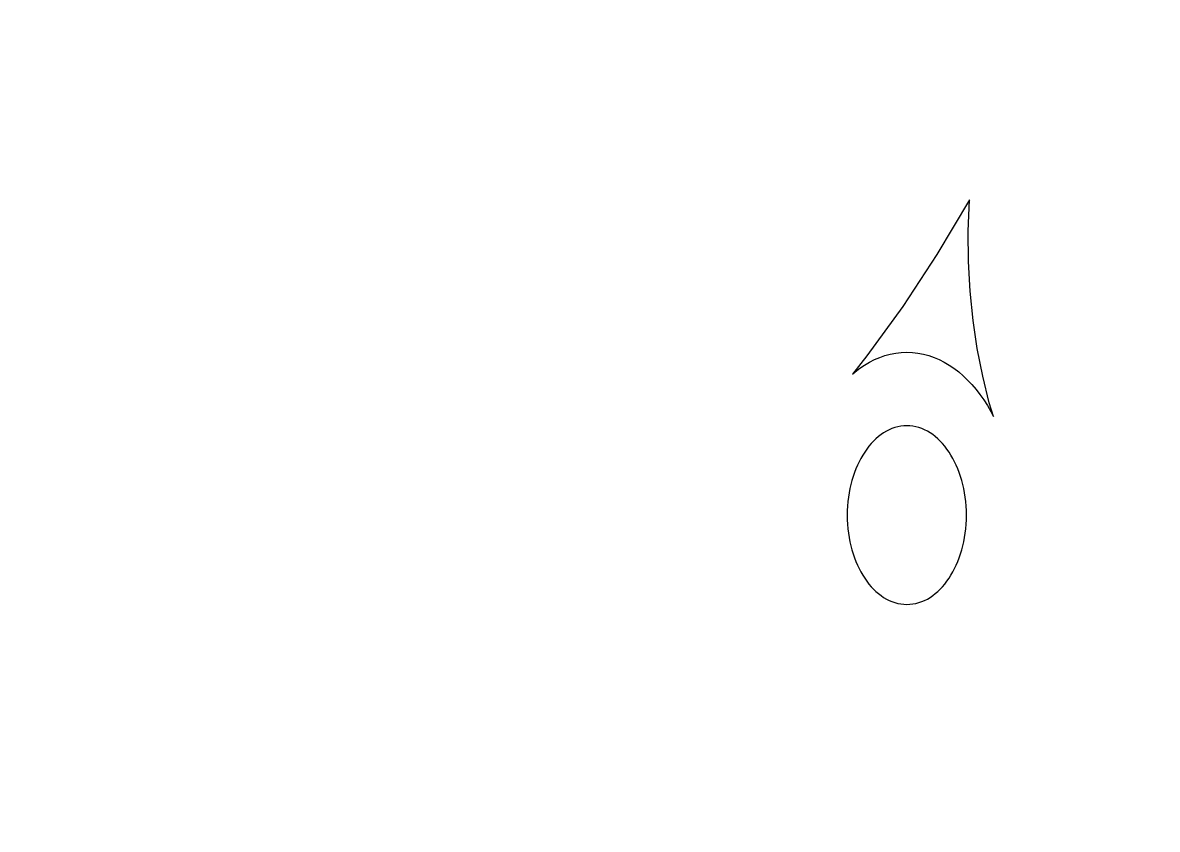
# Model space of a CAD drawing. Header units: centimetres. Extents: x -9.1 to 5.1, y -12.3 to 13.3.
# Drawn here: x -1.575 to 1.71, y 5.354 to 7.691 of the extents above; entities that cross this region are included whole.
import ezdxf

# ---------------------------------------------------------------- set-up
doc = ezdxf.new("R2010")
doc.units = ezdxf.units.CM
doc.header["$MEASUREMENT"] = 0
doc.layers.add('layer 1', color=7, linetype='Continuous')

msp = doc.modelspace()

# ---------------------------------------------------------------- linework, layer by layer
at = {"layer": 'layer 1', "color": 177}
for points, knots in [([(5.08841, 0.68839), (5.08841, 0.68839), (-9.09402, 0.68839), (-9.09402, 0.68839), (-9.09402, 0.68839), (-9.09402, 0.68839), (-9.09402, 13.34418), (-9.09402, 13.34418), (-9.09402, 13.34418), (-9.09402, 13.34418), (5.0911, 13.34418), (5.0911, 13.34418), (5.0911, 13.34418), (5.0911, 13.34418), (5.0911, 0.68839), (5.0911, 0.68839), (5.0911, 0.68839), (5.0911, 0.68839), (5.08841, 0.68839), (5.08841, 0.68839)], [0, 0, 0, 0, 0.1666667, 0.1666667, 0.1666667, 0.1666667, 0.3333333, 0.3333333, 0.3333333, 0.3333333, 0.5, 0.5, 0.5, 0.5, 0.6666667, 0.6666667, 0.6666667, 0.6666667, 1, 1, 1, 1]), ([(1.23551, 6.54936), (1.23551, 6.54936), (1.22778, 6.5641), (1.22778, 6.5641), (1.22778, 6.5641), (1.22778, 6.5641), (1.21787, 6.58123), (1.21787, 6.58123), (1.21787, 6.58123), (1.21787, 6.58123), (1.20743, 6.59762), (1.20743, 6.59762), (1.20743, 6.59762), (1.20743, 6.59762), (1.1965, 6.61325), (1.1965, 6.61325), (1.1965, 6.61325), (1.1965, 6.61325), (1.18507, 6.62809), (1.18507, 6.62809), (1.18507, 6.62809), (1.18507, 6.62809), (1.17317, 6.6421), (1.17317, 6.6421), (1.17317, 6.6421), (1.17317, 6.6421), (1.16083, 6.65527), (1.16083, 6.65527), (1.16083, 6.65527), (1.16083, 6.65527), (1.14807, 6.66755), (1.14807, 6.66755), (1.14807, 6.66755), (1.14807, 6.66755), (1.13485, 6.67892), (1.13485, 6.67892), (1.13485, 6.67892), (1.13485, 6.67892), (1.12128, 6.68934), (1.12128, 6.68934), (1.12128, 6.68934), (1.12128, 6.68934), (1.10735, 6.69881), (1.10735, 6.69881), (1.10735, 6.69881), (1.10735, 6.69881), (1.09305, 6.70727), (1.09305, 6.70727), (1.09305, 6.70727), (1.09305, 6.70727), (1.07841, 6.71469), (1.07841, 6.71469), (1.07841, 6.71469), (1.07841, 6.71469), (1.06349, 6.72105), (1.06349, 6.72105), (1.06349, 6.72105), (1.06349, 6.72105), (1.04826, 6.72633), (1.04826, 6.72633), (1.04826, 6.72633), (1.04826, 6.72633), (1.03277, 6.73048), (1.03277, 6.73048), (1.03277, 6.73048), (1.03277, 6.73048), (1.01702, 6.73349), (1.01702, 6.73349), (1.01702, 6.73349), (1.01702, 6.73349), (1.00102, 6.73531), (1.00102, 6.73531), (1.00102, 6.73531), (1.00102, 6.73531), (0.98485, 6.73593), (0.98485, 6.73593), (0.98485, 6.73593), (0.98485, 6.73593), (0.96864, 6.73531), (0.96864, 6.73531), (0.96864, 6.73531), (0.96864, 6.73531), (0.95266, 6.73349), (0.95266, 6.73349), (0.95266, 6.73349), (0.95266, 6.73349), (0.93693, 6.73048), (0.93693, 6.73048), (0.93693, 6.73048), (0.93693, 6.73048), (0.92142, 6.72633), (0.92142, 6.72633), (0.92142, 6.72633), (0.92142, 6.72633), (0.90619, 6.72105), (0.90619, 6.72105), (0.90619, 6.72105), (0.90619, 6.72105), (0.89126, 6.71469), (0.89126, 6.71469), (0.89126, 6.71469), (0.89126, 6.71469), (0.87663, 6.70727), (0.87663, 6.70727), (0.87663, 6.70727), (0.87663, 6.70727), (0.86234, 6.69881), (0.86234, 6.69881), (0.86234, 6.69881), (0.86234, 6.69881), (0.84839, 6.68934), (0.84839, 6.68934), (0.84839, 6.68934), (0.84839, 6.68934), (0.83481, 6.67892), (0.83481, 6.67892), (0.83481, 6.67892), (0.83481, 6.67892), (0.82745, 6.67258), (0.82745, 6.67258), (0.82745, 6.67258), (0.82745, 6.67258), (0.86933, 6.72518), (0.86933, 6.72518), (0.86933, 6.72518), (0.86933, 6.72518), (0.97289, 6.86842), (0.97289, 6.86842), (0.97289, 6.86842), (0.97289, 6.86842), (1.07185, 7.01912), (1.07185, 7.01912), (1.07185, 7.01912), (1.07185, 7.01912), (1.16604, 7.17703), (1.16604, 7.17703), (1.16604, 7.17703), (1.16604, 7.17703), (1.16261, 7.08706), (1.16261, 7.08706), (1.16261, 7.08706), (1.16261, 7.08706), (1.16333, 6.99886), (1.16333, 6.99886), (1.16333, 6.99886), (1.16333, 6.99886), (1.16801, 6.91257), (1.16801, 6.91257), (1.16801, 6.91257), (1.16801, 6.91257), (1.17652, 6.82835), (1.17652, 6.82835), (1.17652, 6.82835), (1.17652, 6.82835), (1.18869, 6.74636), (1.18869, 6.74636), (1.18869, 6.74636), (1.18869, 6.74636), (1.20436, 6.66676), (1.20436, 6.66676), (1.20436, 6.66676), (1.20436, 6.66676), (1.22343, 6.58968), (1.22343, 6.58968), (1.22343, 6.58968), (1.22343, 6.58968), (1.23551, 6.54936), (1.23551, 6.54936)], [0, 0, 0, 0, 0.0232558, 0.0232558, 0.0232558, 0.0232558, 0.0465116, 0.0465116, 0.0465116, 0.0465116, 0.0697674, 0.0697674, 0.0697674, 0.0697674, 0.0930233, 0.0930233, 0.0930233, 0.0930233, 0.1162791, 0.1162791, 0.1162791, 0.1162791, 0.1395349, 0.1395349, 0.1395349, 0.1395349, 0.1627907, 0.1627907, 0.1627907, 0.1627907, 0.1860465, 0.1860465, 0.1860465, 0.1860465, 0.2093023, 0.2093023, 0.2093023, 0.2093023, 0.2325581, 0.2325581, 0.2325581, 0.2325581, 0.255814, 0.255814, 0.255814, 0.255814, 0.2790698, 0.2790698, 0.2790698, 0.2790698, 0.3023256, 0.3023256, 0.3023256, 0.3023256, 0.3255814, 0.3255814, 0.3255814, 0.3255814, 0.3488372, 0.3488372, 0.3488372, 0.3488372, 0.372093, 0.372093, 0.372093, 0.372093, 0.3953488, 0.3953488, 0.3953488, 0.3953488, 0.4186047, 0.4186047, 0.4186047, 0.4186047, 0.4418605, 0.4418605, 0.4418605, 0.4418605, 0.4651163, 0.4651163, 0.4651163, 0.4651163, 0.4883721, 0.4883721, 0.4883721, 0.4883721, 0.5116279, 0.5116279, 0.5116279, 0.5116279, 0.5348837, 0.5348837, 0.5348837, 0.5348837, 0.5581395, 0.5581395, 0.5581395, 0.5581395, 0.5813953, 0.5813953, 0.5813953, 0.5813953, 0.6046512, 0.6046512, 0.6046512, 0.6046512, 0.627907, 0.627907, 0.627907, 0.627907, 0.6511628, 0.6511628, 0.6511628, 0.6511628, 0.6744186, 0.6744186, 0.6744186, 0.6744186, 0.6976744, 0.6976744, 0.6976744, 0.6976744, 0.7209302, 0.7209302, 0.7209302, 0.7209302, 0.744186, 0.744186, 0.744186, 0.744186, 0.7674419, 0.7674419, 0.7674419, 0.7674419, 0.7906977, 0.7906977, 0.7906977, 0.7906977, 0.8139535, 0.8139535, 0.8139535, 0.8139535, 0.8372093, 0.8372093, 0.8372093, 0.8372093, 0.8604651, 0.8604651, 0.8604651, 0.8604651, 0.8837209, 0.8837209, 0.8837209, 0.8837209, 0.9069767, 0.9069767, 0.9069767, 0.9069767, 0.9302326, 0.9302326, 0.9302326, 0.9302326, 0.9534884, 0.9534884, 0.9534884, 0.9534884, 1, 1, 1, 1]), ([(0.8122, 6.26402), (0.8122, 6.26402), (0.81243, 6.27732), (0.81243, 6.27732), (0.81243, 6.27732), (0.81243, 6.27732), (0.81309, 6.29045), (0.81309, 6.29045), (0.81309, 6.29045), (0.81309, 6.29045), (0.81419, 6.30339), (0.81419, 6.30339), (0.81419, 6.30339), (0.81419, 6.30339), (0.81572, 6.31613), (0.81572, 6.31613), (0.81572, 6.31613), (0.81572, 6.31613), (0.81764, 6.32864), (0.81764, 6.32864), (0.81764, 6.32864), (0.81764, 6.32864), (0.81998, 6.34091), (0.81998, 6.34091), (0.81998, 6.34091), (0.81998, 6.34091), (0.82268, 6.35292), (0.82268, 6.35292), (0.82268, 6.35292), (0.82268, 6.35292), (0.82578, 6.36467), (0.82578, 6.36467), (0.82578, 6.36467), (0.82578, 6.36467), (0.82924, 6.37612), (0.82924, 6.37612), (0.82924, 6.37612), (0.82924, 6.37612), (0.83306, 6.38728), (0.83306, 6.38728), (0.83306, 6.38728), (0.83306, 6.38728), (0.83723, 6.39812), (0.83723, 6.39812), (0.83723, 6.39812), (0.83723, 6.39812), (0.8417, 6.40861), (0.8417, 6.40861), (0.8417, 6.40861), (0.8417, 6.40861), (0.84653, 6.41876), (0.84653, 6.41876), (0.84653, 6.41876), (0.84653, 6.41876), (0.85165, 6.42854), (0.85165, 6.42854), (0.85165, 6.42854), (0.85165, 6.42854), (0.85709, 6.43792), (0.85709, 6.43792), (0.85709, 6.43792), (0.85709, 6.43792), (0.8628, 6.44691), (0.8628, 6.44691), (0.8628, 6.44691), (0.8628, 6.44691), (0.86878, 6.45548), (0.86878, 6.45548), (0.86878, 6.45548), (0.86878, 6.45548), (0.87507, 6.46362), (0.87507, 6.46362), (0.87507, 6.46362), (0.87507, 6.46362), (0.88158, 6.47129), (0.88158, 6.47129), (0.88158, 6.47129), (0.88158, 6.47129), (0.88835, 6.47852), (0.88835, 6.47852), (0.88835, 6.47852), (0.88835, 6.47852), (0.89536, 6.48524), (0.89536, 6.48524), (0.89536, 6.48524), (0.89536, 6.48524), (0.90259, 6.49148), (0.90259, 6.49148), (0.90259, 6.49148), (0.90259, 6.49148), (0.91003, 6.4972), (0.91003, 6.4972), (0.91003, 6.4972), (0.91003, 6.4972), (0.91767, 6.50238), (0.91767, 6.50238), (0.91767, 6.50238), (0.91767, 6.50238), (0.92552, 6.50702), (0.92552, 6.50702), (0.92552, 6.50702), (0.92552, 6.50702), (0.93353, 6.51109), (0.93353, 6.51109), (0.93353, 6.51109), (0.93353, 6.51109), (0.94173, 6.51458), (0.94173, 6.51458), (0.94173, 6.51458), (0.94173, 6.51458), (0.95008, 6.51748), (0.95008, 6.51748), (0.95008, 6.51748), (0.95008, 6.51748), (0.95856, 6.51975), (0.95856, 6.51975), (0.95856, 6.51975), (0.95856, 6.51975), (0.96721, 6.5214), (0.96721, 6.5214), (0.96721, 6.5214), (0.96721, 6.5214), (0.97596, 6.5224), (0.97596, 6.5224), (0.97596, 6.5224), (0.97596, 6.5224), (0.98485, 6.52274), (0.98485, 6.52274), (0.98485, 6.52274), (0.98485, 6.52274), (0.99371, 6.5224), (0.99371, 6.5224), (0.99371, 6.5224), (0.99371, 6.5224), (1.00247, 6.5214), (1.00247, 6.5214), (1.00247, 6.5214), (1.00247, 6.5214), (1.01112, 6.51975), (1.01112, 6.51975), (1.01112, 6.51975), (1.01112, 6.51975), (1.01961, 6.51748), (1.01961, 6.51748), (1.01961, 6.51748), (1.01961, 6.51748), (1.02795, 6.51458), (1.02795, 6.51458), (1.02795, 6.51458), (1.02795, 6.51458), (1.03615, 6.51109), (1.03615, 6.51109), (1.03615, 6.51109), (1.03615, 6.51109), (1.04416, 6.50702), (1.04416, 6.50702), (1.04416, 6.50702), (1.04416, 6.50702), (1.05199, 6.50239), (1.05199, 6.50239), (1.05199, 6.50239), (1.05199, 6.50239), (1.05965, 6.4972), (1.05965, 6.4972), (1.05965, 6.4972), (1.05965, 6.4972), (1.06709, 6.49148), (1.06709, 6.49148), (1.06709, 6.49148), (1.06709, 6.49148), (1.07432, 6.48524), (1.07432, 6.48524), (1.07432, 6.48524), (1.07432, 6.48524), (1.08131, 6.47852), (1.08131, 6.47852), (1.08131, 6.47852), (1.08131, 6.47852), (1.0881, 6.47129), (1.0881, 6.47129), (1.0881, 6.47129), (1.0881, 6.47129), (1.09461, 6.46361), (1.09461, 6.46361), (1.09461, 6.46361), (1.09461, 6.46361), (1.10087, 6.45547), (1.10087, 6.45547), (1.10087, 6.45547), (1.10087, 6.45547), (1.10687, 6.44691), (1.10687, 6.44691), (1.10687, 6.44691), (1.10687, 6.44691), (1.11259, 6.43792), (1.11259, 6.43792), (1.11259, 6.43792), (1.11259, 6.43792), (1.11802, 6.42854), (1.11802, 6.42854), (1.11802, 6.42854), (1.11802, 6.42854), (1.12316, 6.41875), (1.12316, 6.41875), (1.12316, 6.41875), (1.12316, 6.41875), (1.12797, 6.40861), (1.12797, 6.40861), (1.12797, 6.40861), (1.12797, 6.40861), (1.13247, 6.39812), (1.13247, 6.39812), (1.13247, 6.39812), (1.13247, 6.39812), (1.13662, 6.38728), (1.13662, 6.38728), (1.13662, 6.38728), (1.13662, 6.38728), (1.14043, 6.37613), (1.14043, 6.37613), (1.14043, 6.37613), (1.14043, 6.37613), (1.1439, 6.36467), (1.1439, 6.36467), (1.1439, 6.36467), (1.1439, 6.36467), (1.14699, 6.35292), (1.14699, 6.35292), (1.14699, 6.35292), (1.14699, 6.35292), (1.1497, 6.3409), (1.1497, 6.3409), (1.1497, 6.3409), (1.1497, 6.3409), (1.15204, 6.32864), (1.15204, 6.32864), (1.15204, 6.32864), (1.15204, 6.32864), (1.15396, 6.31613), (1.15396, 6.31613), (1.15396, 6.31613), (1.15396, 6.31613), (1.15548, 6.30339), (1.15548, 6.30339), (1.15548, 6.30339), (1.15548, 6.30339), (1.15658, 6.29044), (1.15658, 6.29044), (1.15658, 6.29044), (1.15658, 6.29044), (1.15725, 6.27732), (1.15725, 6.27732), (1.15725, 6.27732), (1.15725, 6.27732), (1.15748, 6.26402), (1.15748, 6.26402), (1.15748, 6.26402), (1.15748, 6.26402), (1.15725, 6.25071), (1.15725, 6.25071), (1.15725, 6.25071), (1.15725, 6.25071), (1.15658, 6.23758), (1.15658, 6.23758), (1.15658, 6.23758), (1.15658, 6.23758), (1.15548, 6.22465), (1.15548, 6.22465), (1.15548, 6.22465), (1.15548, 6.22465), (1.15396, 6.21191), (1.15396, 6.21191), (1.15396, 6.21191), (1.15396, 6.21191), (1.15204, 6.1994), (1.15204, 6.1994), (1.15204, 6.1994), (1.15204, 6.1994), (1.1497, 6.18713), (1.1497, 6.18713), (1.1497, 6.18713), (1.1497, 6.18713), (1.14699, 6.17512), (1.14699, 6.17512), (1.14699, 6.17512), (1.14699, 6.17512), (1.1439, 6.16337), (1.1439, 6.16337), (1.1439, 6.16337), (1.1439, 6.16337), (1.14043, 6.15191), (1.14043, 6.15191), (1.14043, 6.15191), (1.14043, 6.15191), (1.13662, 6.14076), (1.13662, 6.14076), (1.13662, 6.14076), (1.13662, 6.14076), (1.13247, 6.12992), (1.13247, 6.12992), (1.13247, 6.12992), (1.13247, 6.12992), (1.12797, 6.11942), (1.12797, 6.11942), (1.12797, 6.11942), (1.12797, 6.11942), (1.12316, 6.10927), (1.12316, 6.10927), (1.12316, 6.10927), (1.12316, 6.10927), (1.11802, 6.0995), (1.11802, 6.0995), (1.11802, 6.0995), (1.11802, 6.0995), (1.11259, 6.09011), (1.11259, 6.09011), (1.11259, 6.09011), (1.11259, 6.09011), (1.10687, 6.08113), (1.10687, 6.08113), (1.10687, 6.08113), (1.10687, 6.08113), (1.10087, 6.07255), (1.10087, 6.07255), (1.10087, 6.07255), (1.10087, 6.07255), (1.09461, 6.06442), (1.09461, 6.06442), (1.09461, 6.06442), (1.09461, 6.06442), (1.0881, 6.05673), (1.0881, 6.05673), (1.0881, 6.05673), (1.0881, 6.05673), (1.08131, 6.04952), (1.08131, 6.04952), (1.08131, 6.04952), (1.08131, 6.04952), (1.07432, 6.04278), (1.07432, 6.04278), (1.07432, 6.04278), (1.07432, 6.04278), (1.06709, 6.03654), (1.06709, 6.03654), (1.06709, 6.03654), (1.06709, 6.03654), (1.05964, 6.03083), (1.05964, 6.03083), (1.05964, 6.03083), (1.05964, 6.03083), (1.05199, 6.02565), (1.05199, 6.02565), (1.05199, 6.02565), (1.05199, 6.02565), (1.04416, 6.02101), (1.04416, 6.02101), (1.04416, 6.02101), (1.04416, 6.02101), (1.03615, 6.01695), (1.03615, 6.01695), (1.03615, 6.01695), (1.03615, 6.01695), (1.02795, 6.01345), (1.02795, 6.01345), (1.02795, 6.01345), (1.02795, 6.01345), (1.01961, 6.01056), (1.01961, 6.01056), (1.01961, 6.01056), (1.01961, 6.01056), (1.01112, 6.00829), (1.01112, 6.00829), (1.01112, 6.00829), (1.01112, 6.00829), (1.00247, 6.00664), (1.00247, 6.00664), (1.00247, 6.00664), (1.00247, 6.00664), (0.99371, 6.00564), (0.99371, 6.00564), (0.99371, 6.00564), (0.99371, 6.00564), (0.98485, 6.0053), (0.98485, 6.0053), (0.98485, 6.0053), (0.98485, 6.0053), (0.97596, 6.00564), (0.97596, 6.00564), (0.97596, 6.00564), (0.97596, 6.00564), (0.96721, 6.00664), (0.96721, 6.00664), (0.96721, 6.00664), (0.96721, 6.00664), (0.95856, 6.00829), (0.95856, 6.00829), (0.95856, 6.00829), (0.95856, 6.00829), (0.95008, 6.01056), (0.95008, 6.01056), (0.95008, 6.01056), (0.95008, 6.01056), (0.94171, 6.01345), (0.94171, 6.01345), (0.94171, 6.01345), (0.94171, 6.01345), (0.93353, 6.01695), (0.93353, 6.01695), (0.93353, 6.01695), (0.93353, 6.01695), (0.92552, 6.02101), (0.92552, 6.02101), (0.92552, 6.02101), (0.92552, 6.02101), (0.91767, 6.02565), (0.91767, 6.02565), (0.91767, 6.02565), (0.91767, 6.02565), (0.91003, 6.03083), (0.91003, 6.03083), (0.91003, 6.03083), (0.91003, 6.03083), (0.90259, 6.03654), (0.90259, 6.03654), (0.90259, 6.03654), (0.90259, 6.03654), (0.89536, 6.04278), (0.89536, 6.04278), (0.89536, 6.04278), (0.89536, 6.04278), (0.88835, 6.04952), (0.88835, 6.04952), (0.88835, 6.04952), (0.88835, 6.04952), (0.88158, 6.05673), (0.88158, 6.05673), (0.88158, 6.05673), (0.88158, 6.05673), (0.87507, 6.06442), (0.87507, 6.06442), (0.87507, 6.06442), (0.87507, 6.06442), (0.86878, 6.07255), (0.86878, 6.07255), (0.86878, 6.07255), (0.86878, 6.07255), (0.8628, 6.08113), (0.8628, 6.08113), (0.8628, 6.08113), (0.8628, 6.08113), (0.85707, 6.09011), (0.85707, 6.09011), (0.85707, 6.09011), (0.85707, 6.09011), (0.85165, 6.0995), (0.85165, 6.0995), (0.85165, 6.0995), (0.85165, 6.0995), (0.84653, 6.10927), (0.84653, 6.10927), (0.84653, 6.10927), (0.84653, 6.10927), (0.8417, 6.11942), (0.8417, 6.11942), (0.8417, 6.11942), (0.8417, 6.11942), (0.83723, 6.12992), (0.83723, 6.12992), (0.83723, 6.12992), (0.83723, 6.12992), (0.83305, 6.14076), (0.83305, 6.14076), (0.83305, 6.14076), (0.83305, 6.14076), (0.82924, 6.15191), (0.82924, 6.15191), (0.82924, 6.15191), (0.82924, 6.15191), (0.82578, 6.16337), (0.82578, 6.16337), (0.82578, 6.16337), (0.82578, 6.16337), (0.82268, 6.17512), (0.82268, 6.17512), (0.82268, 6.17512), (0.82268, 6.17512), (0.81998, 6.18713), (0.81998, 6.18713), (0.81998, 6.18713), (0.81998, 6.18713), (0.81764, 6.1994), (0.81764, 6.1994), (0.81764, 6.1994), (0.81764, 6.1994), (0.8157, 6.21191), (0.8157, 6.21191), (0.8157, 6.21191), (0.8157, 6.21191), (0.81419, 6.22465), (0.81419, 6.22465), (0.81419, 6.22465), (0.81419, 6.22465), (0.81309, 6.23758), (0.81309, 6.23758), (0.81309, 6.23758), (0.81309, 6.23758), (0.81243, 6.25071), (0.81243, 6.25071), (0.81243, 6.25071), (0.81243, 6.25071), (0.8122, 6.26402), (0.8122, 6.26402)], [0, 0, 0, 0, 0.0077519, 0.0077519, 0.0077519, 0.0077519, 0.0155039, 0.0155039, 0.0155039, 0.0155039, 0.0232558, 0.0232558, 0.0232558, 0.0232558, 0.0310078, 0.0310078, 0.0310078, 0.0310078, 0.0387597, 0.0387597, 0.0387597, 0.0387597, 0.0465116, 0.0465116, 0.0465116, 0.0465116, 0.0542636, 0.0542636, 0.0542636, 0.0542636, 0.0620155, 0.0620155, 0.0620155, 0.0620155, 0.0697674, 0.0697674, 0.0697674, 0.0697674, 0.0775194, 0.0775194, 0.0775194, 0.0775194, 0.0852713, 0.0852713, 0.0852713, 0.0852713, 0.0930233, 0.0930233, 0.0930233, 0.0930233, 0.1007752, 0.1007752, 0.1007752, 0.1007752, 0.1085271, 0.1085271, 0.1085271, 0.1085271, 0.1162791, 0.1162791, 0.1162791, 0.1162791, 0.124031, 0.124031, 0.124031, 0.124031, 0.1317829, 0.1317829, 0.1317829, 0.1317829, 0.1395349, 0.1395349, 0.1395349, 0.1395349, 0.1472868, 0.1472868, 0.1472868, 0.1472868, 0.1550388, 0.1550388, 0.1550388, 0.1550388, 0.1627907, 0.1627907, 0.1627907, 0.1627907, 0.1705426, 0.1705426, 0.1705426, 0.1705426, 0.1782946, 0.1782946, 0.1782946, 0.1782946, 0.1860465, 0.1860465, 0.1860465, 0.1860465, 0.1937984, 0.1937984, 0.1937984, 0.1937984, 0.2015504, 0.2015504, 0.2015504, 0.2015504, 0.2093023, 0.2093023, 0.2093023, 0.2093023, 0.2170543, 0.2170543, 0.2170543, 0.2170543, 0.2248062, 0.2248062, 0.2248062, 0.2248062, 0.2325581, 0.2325581, 0.2325581, 0.2325581, 0.2403101, 0.2403101, 0.2403101, 0.2403101, 0.248062, 0.248062, 0.248062, 0.248062, 0.255814, 0.255814, 0.255814, 0.255814, 0.2635659, 0.2635659, 0.2635659, 0.2635659, 0.2713178, 0.2713178, 0.2713178, 0.2713178, 0.2790698, 0.2790698, 0.2790698, 0.2790698, 0.2868217, 0.2868217, 0.2868217, 0.2868217, 0.2945736, 0.2945736, 0.2945736, 0.2945736, 0.3023256, 0.3023256, 0.3023256, 0.3023256, 0.3100775, 0.3100775, 0.3100775, 0.3100775, 0.3178295, 0.3178295, 0.3178295, 0.3178295, 0.3255814, 0.3255814, 0.3255814, 0.3255814, 0.3333333, 0.3333333, 0.3333333, 0.3333333, 0.3410853, 0.3410853, 0.3410853, 0.3410853, 0.3488372, 0.3488372, 0.3488372, 0.3488372, 0.3565891, 0.3565891, 0.3565891, 0.3565891, 0.3643411, 0.3643411, 0.3643411, 0.3643411, 0.372093, 0.372093, 0.372093, 0.372093, 0.379845, 0.379845, 0.379845, 0.379845, 0.3875969, 0.3875969, 0.3875969, 0.3875969, 0.3953488, 0.3953488, 0.3953488, 0.3953488, 0.4031008, 0.4031008, 0.4031008, 0.4031008, 0.4108527, 0.4108527, 0.4108527, 0.4108527, 0.4186047, 0.4186047, 0.4186047, 0.4186047, 0.4263566, 0.4263566, 0.4263566, 0.4263566, 0.4341085, 0.4341085, 0.4341085, 0.4341085, 0.4418605, 0.4418605, 0.4418605, 0.4418605, 0.4496124, 0.4496124, 0.4496124, 0.4496124, 0.4573643, 0.4573643, 0.4573643, 0.4573643, 0.4651163, 0.4651163, 0.4651163, 0.4651163, 0.4728682, 0.4728682, 0.4728682, 0.4728682, 0.4806202, 0.4806202, 0.4806202, 0.4806202, 0.4883721, 0.4883721, 0.4883721, 0.4883721, 0.496124, 0.496124, 0.496124, 0.496124, 0.503876, 0.503876, 0.503876, 0.503876, 0.5116279, 0.5116279, 0.5116279, 0.5116279, 0.5193798, 0.5193798, 0.5193798, 0.5193798, 0.5271318, 0.5271318, 0.5271318, 0.5271318, 0.5348837, 0.5348837, 0.5348837, 0.5348837, 0.5426357, 0.5426357, 0.5426357, 0.5426357, 0.5503876, 0.5503876, 0.5503876, 0.5503876, 0.5581395, 0.5581395, 0.5581395, 0.5581395, 0.5658915, 0.5658915, 0.5658915, 0.5658915, 0.5736434, 0.5736434, 0.5736434, 0.5736434, 0.5813953, 0.5813953, 0.5813953, 0.5813953, 0.5891473, 0.5891473, 0.5891473, 0.5891473, 0.5968992, 0.5968992, 0.5968992, 0.5968992, 0.6046512, 0.6046512, 0.6046512, 0.6046512, 0.6124031, 0.6124031, 0.6124031, 0.6124031, 0.620155, 0.620155, 0.620155, 0.620155, 0.627907, 0.627907, 0.627907, 0.627907, 0.6356589, 0.6356589, 0.6356589, 0.6356589, 0.6434109, 0.6434109, 0.6434109, 0.6434109, 0.6511628, 0.6511628, 0.6511628, 0.6511628, 0.6589147, 0.6589147, 0.6589147, 0.6589147, 0.6666667, 0.6666667, 0.6666667, 0.6666667, 0.6744186, 0.6744186, 0.6744186, 0.6744186, 0.6821705, 0.6821705, 0.6821705, 0.6821705, 0.6899225, 0.6899225, 0.6899225, 0.6899225, 0.6976744, 0.6976744, 0.6976744, 0.6976744, 0.7054264, 0.7054264, 0.7054264, 0.7054264, 0.7131783, 0.7131783, 0.7131783, 0.7131783, 0.7209302, 0.7209302, 0.7209302, 0.7209302, 0.7286822, 0.7286822, 0.7286822, 0.7286822, 0.7364341, 0.7364341, 0.7364341, 0.7364341, 0.744186, 0.744186, 0.744186, 0.744186, 0.751938, 0.751938, 0.751938, 0.751938, 0.7596899, 0.7596899, 0.7596899, 0.7596899, 0.7674419, 0.7674419, 0.7674419, 0.7674419, 0.7751938, 0.7751938, 0.7751938, 0.7751938, 0.7829457, 0.7829457, 0.7829457, 0.7829457, 0.7906977, 0.7906977, 0.7906977, 0.7906977, 0.7984496, 0.7984496, 0.7984496, 0.7984496, 0.8062016, 0.8062016, 0.8062016, 0.8062016, 0.8139535, 0.8139535, 0.8139535, 0.8139535, 0.8217054, 0.8217054, 0.8217054, 0.8217054, 0.8294574, 0.8294574, 0.8294574, 0.8294574, 0.8372093, 0.8372093, 0.8372093, 0.8372093, 0.8449612, 0.8449612, 0.8449612, 0.8449612, 0.8527132, 0.8527132, 0.8527132, 0.8527132, 0.8604651, 0.8604651, 0.8604651, 0.8604651, 0.8682171, 0.8682171, 0.8682171, 0.8682171, 0.875969, 0.875969, 0.875969, 0.875969, 0.8837209, 0.8837209, 0.8837209, 0.8837209, 0.8914729, 0.8914729, 0.8914729, 0.8914729, 0.8992248, 0.8992248, 0.8992248, 0.8992248, 0.9069767, 0.9069767, 0.9069767, 0.9069767, 0.9147287, 0.9147287, 0.9147287, 0.9147287, 0.9224806, 0.9224806, 0.9224806, 0.9224806, 0.9302326, 0.9302326, 0.9302326, 0.9302326, 0.9379845, 0.9379845, 0.9379845, 0.9379845, 0.9457364, 0.9457364, 0.9457364, 0.9457364, 0.9534884, 0.9534884, 0.9534884, 0.9534884, 0.9612403, 0.9612403, 0.9612403, 0.9612403, 0.9689922, 0.9689922, 0.9689922, 0.9689922, 0.9767442, 0.9767442, 0.9767442, 0.9767442, 0.9844961, 0.9844961, 0.9844961, 0.9844961, 1, 1, 1, 1])]:
    msp.add_open_spline(points, degree=3, knots=knots, dxfattribs=at)

doc.saveas('drawing.dxf')
